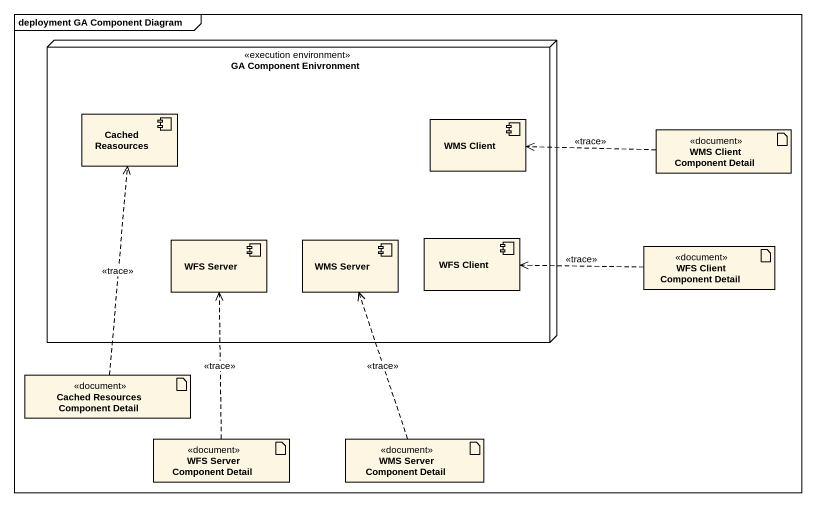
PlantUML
@startuml
mainframe deployment GA Component Diagram
node "GA Component Enivronment" as GA_Component_Enivronment <<execution environment>> {
  component "Cached Reasources" as Cached_Reasources
  component "WMS Client" as WMS_Client
  component "WFS Server" as WFS_Server
  component "WMS Server" as WMS_Server
  component "WFS Client" as WFS_Client
}
artifact "WMS Client Component Detail" as WMS_Client_Component_Detail <<document>>
artifact "WFS Client Component Detail" as WFS_Client_Component_Detail <<document>>
artifact "Cached Resources Component Detail" as Cached_Resources_Component <<document>>
artifact "WFS Server Component Detail" as WFS_Server_Component_Detail <<document>>
artifact "WMS Server Component Detail" as WMS_Server_Component_Detail <<document>>
WMS_Client_Component_Detail .left.> WMS_Client : <<trace>>
WFS_Client_Component_Detail .left.> WFS_Client : <<trace>>
Cached_Resources_Component .up.> Cached_Reasources : <<trace>>
WFS_Server_Component_Detail .up.> WFS_Server : <<trace>>
WMS_Server_Component_Detail .up.> WMS_Server : <<trace>>
@enduml
